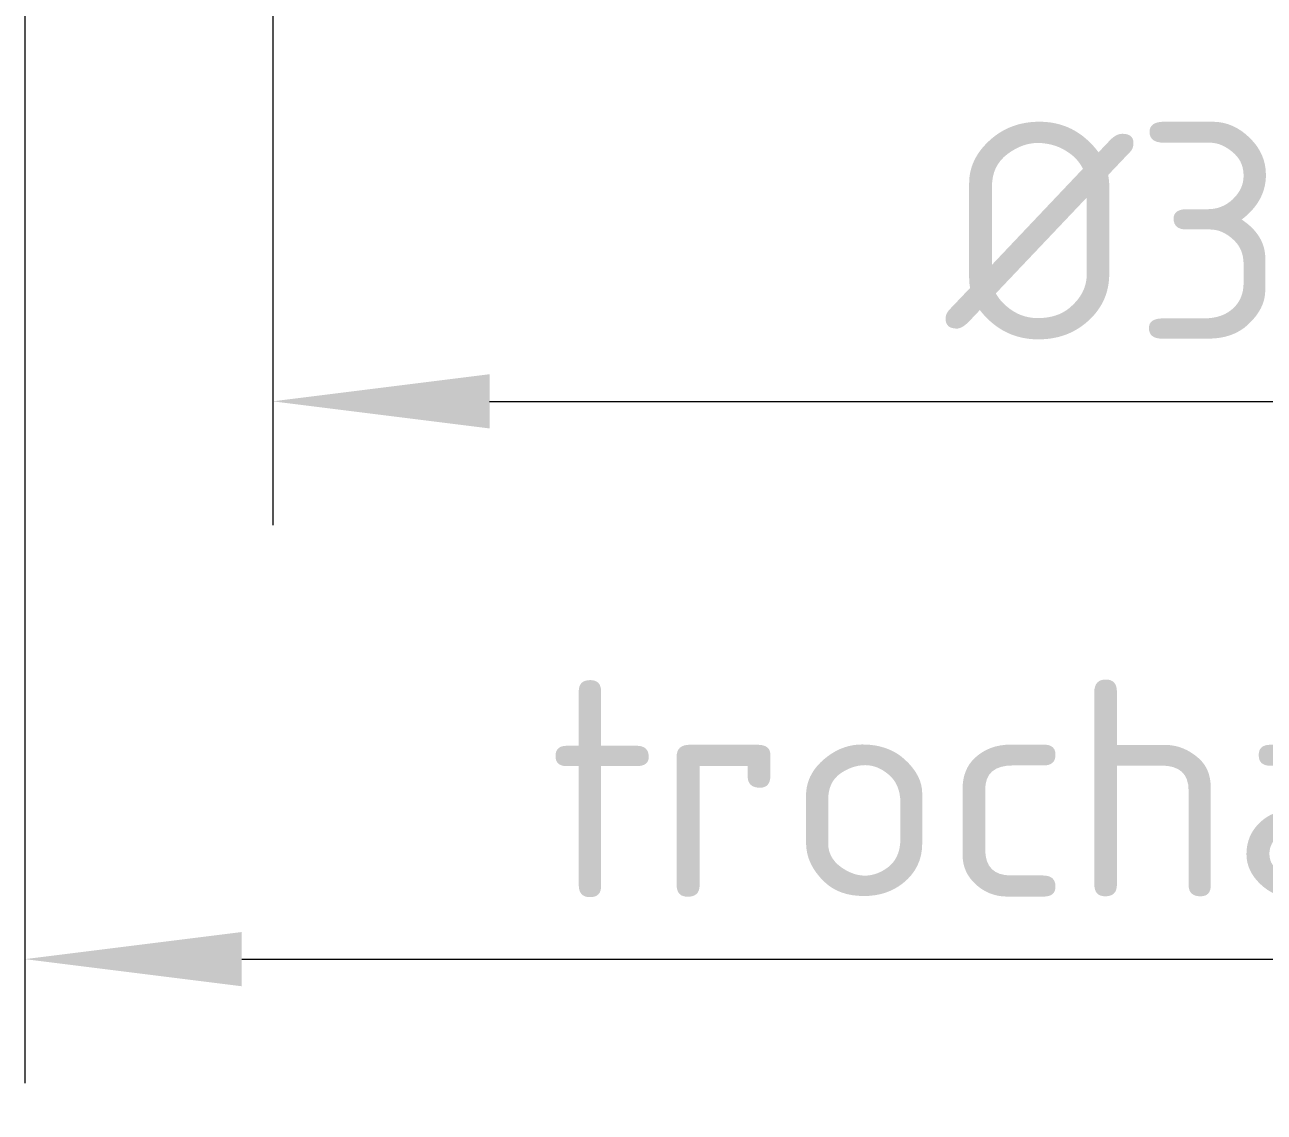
# Model space of a CAD drawing. Header units: millimetres. Extents: x 0 to 2382, y 0 to 420.
# Drawn here: x 141.79 to 161.79, y 81.32 to 98.87 of the extents above; entities that cross this region are included whole.
import ezdxf

# ---------------------------------------------------------------- set-up
doc = ezdxf.new("R2010")
doc.units = ezdxf.units.MM
doc.layers.add('04-COTA', color=3, linetype='CONTINUOUS', lineweight=18)
doc.styles.add('ISO3098', font='isocpeur.ttf')
doc.dimstyles.new('FLAMA-IRAM', dxfattribs={"dimtxt": 3.5, "dimasz": 3.5, "dimexe": 2, "dimexo": 1.5, "dimgap": 1, "dimtad": 1, "dimdec": 1, "dimtxsty": 'ISO3098', "dimblk": 'IRAM_FLECHA', "dimblk1": 'IRAM_FLECHA', "dimblk2": 'IRAM_FLECHA', "dimcen": 2.5, "dimclrd": 256, "dimclre": 256, "dimclrt": 256, "dimazin": 3, "dimtfac": 1, "dimtmove": 0, "dimatfit": 3, "dimlwd": 18, "dimlwe": 18})

# ---------------------------------------------------------------- blocks, each defined once
blk = doc.blocks.new('IRAM_FLECHA')
blk.add_solid([(0, 0), (-1, 0.125), (-1, -0.125)])

msp = doc.modelspace()

# ---------------------------------------------------------------- dimensions: what is measured, and where the dimension line sits
at = {"layer": '04-COTA'}
for base, p1, p2, override in [((145.791, 92.791), (145.791, 139.878), (177.791, 139.878), {"dimlfac": 10, "dimpost": '%%c<>'}), ((141.791, 83.791), (141.791, 120.291), (181.791, 120.291), {"dimlfac": 10, "dimpost": 'trocha <>'})]:
    msp.add_linear_dim(base=base, p1=p1, p2=p2, dimstyle='FLAMA-IRAM', override=override, dxfattribs=at).render()

doc.saveas('drawing.dxf')
